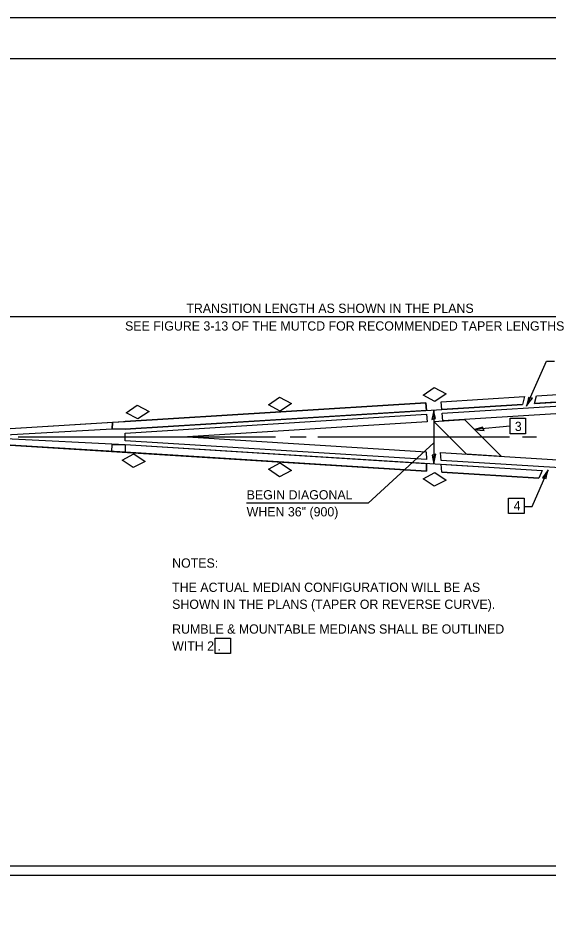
# Model space of a CAD drawing. Extents: x 100275 to 102995, y 95053 to 95493.
# Drawn here: x 101763.5 to 101894.2, y 95272.8 to 95492.8 of the extents above; entities that cross this region are included whole.
import ezdxf

# ---------------------------------------------------------------- set-up
doc = ezdxf.new("R2010")
doc.units = 0
for name, color, linetype in [('Alignment_EX_50 Centerline', 7, 'Continuous'), ('Design_PR_PMK Symbols', 7, 'Continuous'), ('Design_PR_Roadway Dimensions', 7, 'Continuous'), ('Design_PR_Roadway Notes', 7, 'Continuous'), ('Level 43', 7, 'Continuous'), ('Level 9', 7, 'Continuous'), ('Sheets_50 Reference Boundary', 7, 'Continuous'), ('Sheets_General Details', 7, 'Continuous'), ('Sheets_Printer Plotting Border', 7, 'Continuous')]:
    doc.layers.add(name, color=color, linetype=linetype)

msp = doc.modelspace()

# ---------------------------------------------------------------- linework, layer by layer
at = {"layer": 'Alignment_EX_50 Centerline'}
for p, q in [((101763.59, 95389.6), (101826.96, 95389.6)), ((101805.26, 95389.6), (101826.96, 95389.6)), ((101830.58, 95389.6), (101834.57, 95389.6)), ((101830.58, 95389.6), (101834.57, 95389.6)), ((101837.43, 95389.6), (101884.65, 95389.6)), ((101837.43, 95389.6), (101884.65, 95389.6)), ((101887.88, 95389.6), (101891.31, 95389.6)), ((101887.88, 95389.6), (101891.31, 95389.6))]:
    msp.add_line(p, q, dxfattribs=at)
at = {"layer": 'Design_PR_PMK Symbols'}
for p, q in [((101890.82, 95397.79), (101942.43, 95401)), ((101890.82, 95397.79), (101942.43, 95401)), ((101891.27, 95399.72), (101942.37, 95402.9)), ((101891.27, 95399.72), (101942.37, 95402.9)), ((101867.82, 95398.26), (101888.33, 95399.53)), ((101867.82, 95398.26), (101888.33, 95399.53)), ((101760.27, 95391.56), (101864.03, 95398.02)), ((101789.9, 95393.4), (101864.03, 95398.02)), ((101864.03, 95398.02), (101789.9, 95393.4)), ((101789.95, 95391.5), (101887.81, 95397.6)), ((101789.95, 95391.5), (101887.81, 95397.6)), ((101874.04, 95385.32), (101865.97, 95393.38)), ((101874.04, 95385.32), (101865.97, 95393.38)), ((101882.64, 95384.78), (101873.56, 95393.86)), ((101882.64, 95384.78), (101873.56, 95393.86)), ((101760.31, 95387.64), (101864.19, 95381.17)), ((101789.95, 95387.7), (101892.66, 95381.3)), ((101789.95, 95387.7), (101892.66, 95381.3)), ((101789.9, 95385.8), (101864.19, 95381.17)), ((101864.19, 95381.17), (101789.9, 95385.8)), ((101867.94, 95380.94), (101891.86, 95379.45)), ((101867.94, 95380.94), (101891.86, 95379.45)), ((101696.98, 95283.91), (101946.41, 95283.91)), ((101696.98, 95283.91), (101946.41, 95283.91)), ((101696.98, 95281.63), (101946.41, 95281.63)), ((101696.98, 95281.63), (101946.41, 95281.63))]:
    msp.add_line(p, q, dxfattribs=at)
for points in [[(101866.06, 95401.72), (101869.02, 95400.19), (101866.27, 95398.32), (101863.34, 95399.83)], [(101866.06, 95401.72), (101869.02, 95400.19), (101866.27, 95398.32), (101863.34, 95399.83)], [(101890.82, 95397.79), (101891.27, 95399.72), (101942.37, 95402.9), (101954.72, 95402.9), (101954.72, 95401), (101942.43, 95401)], [(101890.82, 95397.79), (101891.27, 95399.72), (101942.37, 95402.9), (101954.72, 95402.9), (101954.72, 95401), (101942.43, 95401)], [(101825.22, 95397.46), (101827.94, 95399.35), (101830.91, 95397.82), (101828.16, 95395.95)], [(101825.22, 95397.46), (101827.94, 95399.35), (101830.91, 95397.82), (101828.16, 95395.95)], [(101867.97, 95396.36), (101867.82, 95398.26), (101888.33, 95399.53), (101887.81, 95397.6)], [(101867.97, 95396.36), (101867.82, 95398.26), (101888.33, 95399.53), (101887.81, 95397.6)], [(101954.72, 95400.05), (101954.72, 95398.15), (101942.49, 95398.15), (101868.19, 95393.52), (101868.05, 95395.42), (101942.43, 95400.05)], [(101954.72, 95400.05), (101954.72, 95398.15), (101942.49, 95398.15), (101868.19, 95393.52), (101868.05, 95395.42), (101942.43, 95400.05)], [(101786.79, 95393.21), (101789.9, 95393.4), (101864.03, 95398.02), (101864.15, 95396.12), (101789.95, 95391.5), (101786.72, 95391.5)], [(101790.15, 95395.52), (101792.86, 95397.4), (101795.83, 95395.88), (101793.08, 95394.01)], [(101864.21, 95395.18), (101864.32, 95393.28), (101805.26, 95389.6), (101864.14, 95385.93), (101864.16, 95384.03), (101789.95, 95388.65), (101789.95, 95390.55)], [(101864.21, 95395.18), (101864.32, 95393.28), (101805.26, 95389.6), (101864.14, 95385.93), (101864.16, 95384.03), (101789.95, 95388.65), (101789.95, 95390.55)], [(101786.72, 95391.5), (101760.41, 95389.99), (101760.29, 95391.56), (101786.79, 95393.21)], [(101865.97, 95393.38), (101873.56, 95393.86), (101882.64, 95384.78), (101874.04, 95385.32)], [(101865.97, 95393.38), (101873.56, 95393.86), (101882.64, 95384.78), (101874.04, 95385.32)], [(101760.43, 95389.21), (101789.95, 95387.7), (101789.94, 95385.8), (101760.31, 95387.64)], [(101786.72, 95387.7), (101789.95, 95387.7), (101864.17, 95383.08), (101864.19, 95381.17), (101789.9, 95385.8), (101786.64, 95386)], [(101789.17, 95383.88), (101792.1, 95385.42), (101794.86, 95383.54), (101791.9, 95382.02)], [(101954.72, 95381.05), (101954.72, 95379.15), (101942.43, 95379.15), (101867.78, 95383.8), (101867.67, 95385.71), (101942.49, 95381.05)], [(101954.72, 95381.05), (101954.72, 95379.15), (101942.43, 95379.15), (101867.78, 95383.8), (101867.67, 95385.71), (101942.49, 95381.05)], [(101825.22, 95381.65), (101828.15, 95383.19), (101830.9, 95381.3), (101827.94, 95379.79)], [(101825.22, 95381.65), (101828.15, 95383.19), (101830.9, 95381.3), (101827.94, 95379.79)], [(101867.94, 95380.94), (101867.83, 95382.85), (101892.66, 95381.3), (101891.86, 95379.45)], [(101867.94, 95380.94), (101867.83, 95382.85), (101892.66, 95381.3), (101891.86, 95379.45)], [(101863.34, 95379.27), (101866.27, 95380.81), (101869.02, 95378.93), (101866.08, 95377.43)], [(101863.34, 95379.27), (101866.27, 95380.81), (101869.02, 95378.93), (101866.08, 95377.43)]]:
    msp.add_lwpolyline(points, close=True, dxfattribs=at)
at = {"layer": 'Design_PR_Roadway Notes'}
for p, q in [((101888.86, 95397.19), (101893.72, 95408.27)), ((101888.86, 95397.19), (101893.72, 95408.27)), ((101893.72, 95408.27), (101895.69, 95408.27)), ((101893.72, 95408.27), (101895.69, 95408.27)), ((101884.78, 95392.21), (101876.01, 95391.4)), ((101884.78, 95392.21), (101876.01, 95391.4)), ((101890.2, 95372.45), (101894.16, 95381.47)), ((101890.2, 95372.45), (101894.16, 95381.47)), ((101888.23, 95372.45), (101890.2, 95372.45)), ((101888.23, 95372.45), (101890.2, 95372.45))]:
    msp.add_line(p, q, dxfattribs=at)
for points in [[(101890.27, 95399.16), (101889.77, 95399.17), (101889.34, 95399.28), (101889.15, 95398.36), (101888.86, 95397.19), (101889.58, 95398.26)], [(101890.27, 95399.16), (101889.77, 95399.17), (101889.34, 95399.28), (101889.15, 95398.36), (101888.86, 95397.19), (101889.58, 95398.26)], [(101884.78, 95390.37), (101884.78, 95394.17), (101888.58, 95394.17), (101888.58, 95390.37)], [(101884.78, 95390.37), (101884.78, 95394.17), (101888.58, 95394.17), (101888.58, 95390.37)], [(101878.42, 95391.13), (101878.19, 95391.56), (101878.07, 95391.99), (101877.18, 95391.72), (101876.01, 95391.4), (101877.3, 95391.29)], [(101878.42, 95391.13), (101878.19, 95391.56), (101878.07, 95391.99), (101877.18, 95391.72), (101876.01, 95391.4), (101877.3, 95391.29)], [(101892.75, 95379.49), (101893.24, 95379.49), (101893.68, 95379.38), (101893.87, 95380.3), (101894.16, 95381.47), (101893.44, 95380.4)], [(101892.75, 95379.49), (101893.24, 95379.49), (101893.68, 95379.38), (101893.87, 95380.3), (101894.16, 95381.47), (101893.44, 95380.4)], [(101884.43, 95370.69), (101884.43, 95374.49), (101888.23, 95374.49), (101888.23, 95370.69)], [(101884.43, 95370.69), (101884.43, 95374.49), (101888.23, 95374.49), (101888.23, 95370.69)], [(101812.08, 95336.22), (101812.08, 95340.02), (101815.87, 95340.02), (101815.87, 95336.22)], [(101812.08, 95336.22), (101812.08, 95340.02), (101815.87, 95340.02), (101815.87, 95336.22)]]:
    msp.add_lwpolyline(points, close=True, dxfattribs=at)
at = {"layer": 'Level 43'}
for p, q in [((101942.43, 95419.18), (101761.01, 95419.18)), ((101942.43, 95419.18), (101789.95, 95419.18)), ((101865.97, 95396.24), (101865.97, 95382.96)), ((101865.97, 95396.24), (101865.97, 95382.96)), ((101865.97, 95388.17), (101849.8, 95373.24)), ((101865.97, 95388.17), (101849.8, 95373.24)), ((101849.8, 95373.24), (101819.87, 95373.24)), ((101849.8, 95373.24), (101819.87, 95373.24))]:
    msp.add_line(p, q, dxfattribs=at)
for points in [[(101865.48, 95393.86), (101865.93, 95394.06), (101866.37, 95394.13), (101866.18, 95395.05), (101865.97, 95396.24), (101865.74, 95394.97)], [(101865.48, 95393.86), (101865.93, 95394.06), (101866.37, 95394.13), (101866.18, 95395.05), (101865.97, 95396.24), (101865.74, 95394.97)], [(101866.47, 95385.34), (101866.01, 95385.15), (101865.58, 95385.07), (101865.77, 95384.15), (101865.97, 95382.96), (101866.2, 95384.23)], [(101866.47, 95385.34), (101866.01, 95385.15), (101865.58, 95385.07), (101865.77, 95384.15), (101865.97, 95382.96), (101866.2, 95384.23)]]:
    msp.add_lwpolyline(points, close=True, dxfattribs=at)
at = {"layer": 'Level 9'}
for p, q in [((101864.15, 95396.12), (101864.03, 95398.02)), ((101864.15, 95396.12), (101864.03, 95398.02)), ((101864.19, 95381.17), (101864.17, 95383.08)), ((101864.19, 95381.17), (101864.17, 95383.08))]:
    msp.add_line(p, q, dxfattribs=at)
at = {"layer": 'Sheets_50 Reference Boundary'}
msp.add_lwpolyline([(101674.94, 95482.79), (102304.94, 95482.79), (102304.94, 95082.79), (101674.94, 95082.79)], close=True, dxfattribs=at)
at = {"layer": 'Sheets_General Details'}
msp.add_line((102314.94, 95492.79), (101634.94, 95492.79), dxfattribs=at)
msp.add_lwpolyline([(101674.94, 95482.79), (102304.94, 95482.79), (102304.94, 95062.79), (101674.94, 95062.79)], close=True, dxfattribs=at)
at = {"layer": 'Sheets_Printer Plotting Border'}
msp.add_lwpolyline([(101634.94, 95052.79), (102314.94, 95052.79), (102314.94, 95492.79), (101634.94, 95492.79)], close=True, dxfattribs=at)

# ---------------------------------------------------------------- texts
at = {"layer": 'Design_PR_Roadway Dimensions'}
for s, p in [('TRANSITION LENGTH AS SHOWN IN THE PLANS', (101805, 95420.13)), ('SEE FIGURE 3-13 OF THE MUTCD FOR RECOMMENDED TAPER LENGTHS ', (101789.91, 95415.78)), ('BEGIN DIAGONAL', (101819.87, 95374.19)), ('BEGIN DIAGONAL', (101819.87, 95374.19)), ('WHEN 36" (900)', (101819.87, 95370.01)), ('WHEN 36" (900)', (101819.87, 95370.01))]:
    msp.add_text(s, height=2.28, dxfattribs=at).set_placement(p)
at = {"layer": 'Design_PR_Roadway Notes'}
for s, p in [('3', (101885.95, 95391.04)), ('3', (101885.95, 95391.04)), ('4', (101885.65, 95371.49)), ('4', (101885.65, 95371.49)), ('NOTES:', (101801.51, 95357.38)), ('NOTES:', (101801.51, 95357.38)), ('THE ACTUAL MEDIAN CONFIGURATION WILL BE AS', (101801.51, 95351.42)), ('THE ACTUAL MEDIAN CONFIGURATION WILL BE AS', (101801.51, 95351.42)), ('SHOWN IN THE PLANS (TAPER OR REVERSE CURVE).', (101801.51, 95347.24)), ('SHOWN IN THE PLANS (TAPER OR REVERSE CURVE).', (101801.51, 95347.24)), ('RUMBLE & MOUNTABLE MEDIANS SHALL BE OUTLINED', (101801.51, 95341.14)), ('RUMBLE & MOUNTABLE MEDIANS SHALL BE OUTLINED', (101801.51, 95341.14)), ('WITH 2 .', (101801.51, 95336.96)), ('WITH 2 .', (101801.51, 95336.96))]:
    msp.add_text(s, height=2.28, dxfattribs=at).set_placement(p)

doc.saveas('drawing.dxf')
